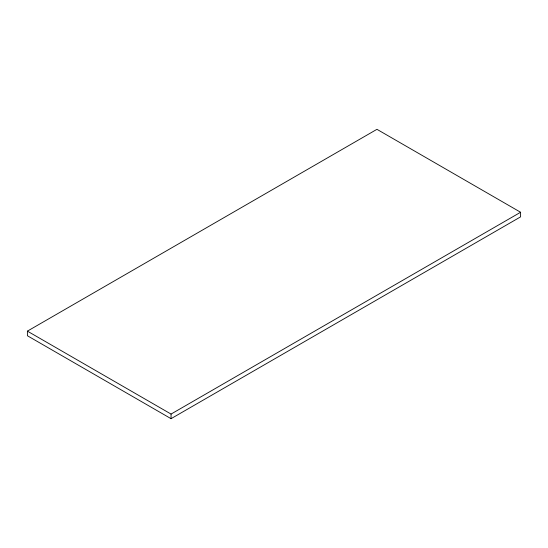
<?xml version="1.0" encoding="UTF-8"?>
<svg xmlns="http://www.w3.org/2000/svg" width="548" height="548" viewBox="0 0 548 548"><rect width="100%" height="100%" fill="white"/><g stroke="black" fill="none" stroke-linecap="round" stroke-linejoin="round"><path stroke-width="0.82" d="M27.4 331.136L376.949 129.321L520.6 212.261L520.6 216.864L171.051 418.679L27.4 335.739L27.4 331.136L171.051 414.069L520.6 212.261M171.051 414.069L171.051 418.679"/></g></svg>
